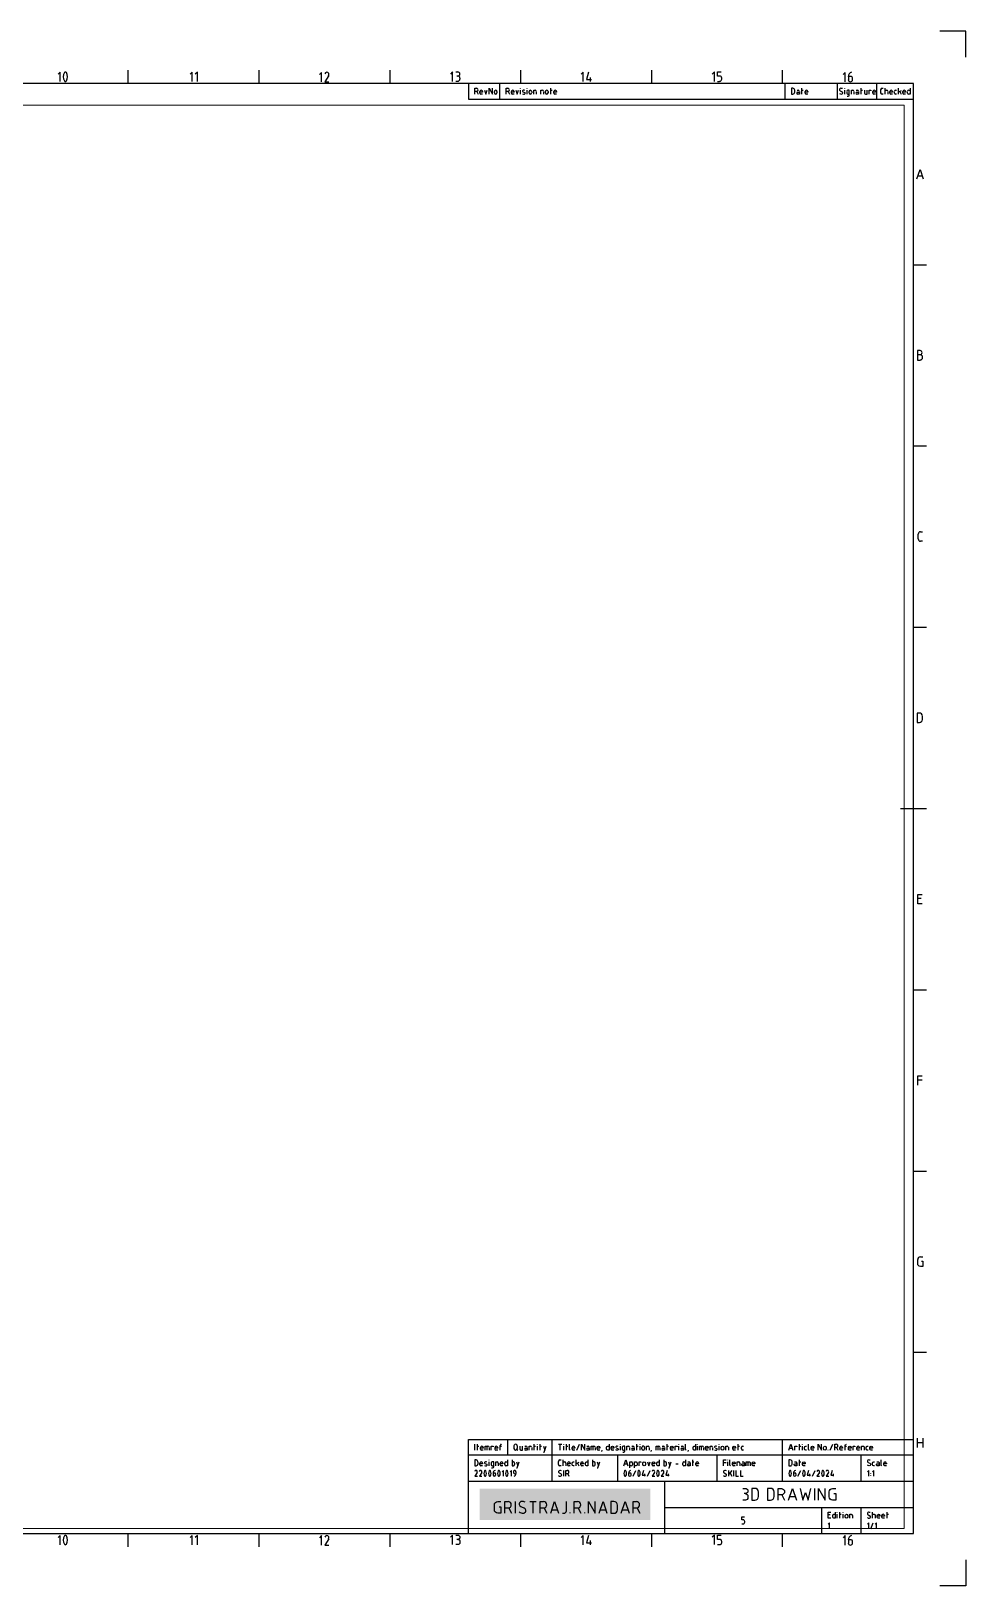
# Model space of a CAD drawing. Header units: millimetres. Extents: x 18 to 858, y 12 to 606.
# Drawn here: x 501 to 858, y 12 to 606 of the extents above; entities that cross this region are included whole.
import ezdxf

# ---------------------------------------------------------------- set-up
doc = ezdxf.new("R2010")
doc.units = ezdxf.units.MM
for name, color, linetype in [('PDF_0', 5, 'Continuous'), ('PDF_Title Block', 7, 'Continuous'), ('PDF_Viewport', 5, 'Continuous')]:
    doc.layers.add(name, color=color, linetype=linetype)

msp = doc.modelspace()

# ---------------------------------------------------------------- linework, layer by layer
at = {"layer": 'PDF_0', "color": 7, "lineweight": 5, "true_color": 0xffffff, "transparency": 33554559}
msp.add_solid([(672.09, 37.28), (737.28, 37.28), (672.09, 49.21), (737.28, 49.21)], dxfattribs=at)
at = {"layer": 'PDF_Title Block', "lineweight": 25}
for points in [[(857.87, 596.08), (857.87, 606.06), (847.87, 606.06)], [(511.88, 586.76), (511.88, 590.37), (511.09, 589.58)], [(537.88, 586.08), (537.88, 591.08)], [(562.27, 586.76), (562.27, 590.37), (561.48, 589.58)], [(564.28, 586.76), (564.28, 590.37), (563.48, 589.58)], [(587.87, 586.08), (587.87, 591.08)], [(611.76, 586.67), (611.76, 590.26), (610.97, 589.47)], [(614.45, 589.05), (612.95, 586.67), (614.56, 586.67)], [(637.87, 586.08), (637.87, 591.08)], [(661.8, 586.85), (661.8, 590.46), (660.98, 589.65)], [(662.99, 590.46), (663.8, 590.46)], [(663.8, 588.85), (663.38, 588.85)], [(664.59, 588.06), (664.59, 587.66)], [(687.88, 586.08), (687.88, 591.08)], [(711.68, 586.76), (711.68, 590.37), (710.87, 589.58)], [(713.66, 590.37), (712.87, 587.57), (714.88, 587.57)], [(714.28, 588.37), (714.28, 586.76)], [(737.88, 586.08), (737.88, 591.08)], [(761.78, 586.85), (761.78, 590.46), (760.99, 589.65)], [(763.79, 588.85), (763, 588.85), (763, 590.46), (764.38, 590.46)], [(764.58, 587.66), (764.58, 588.06)], [(787.87, 586.08), (787.87, 591.08)], [(811.78, 586.67), (811.78, 590.29), (810.96, 589.47)], [(813.76, 588.68), (812.97, 588.68), (812.97, 587.49)], [(663.8, 586.85), (662.99, 586.85)], [(667.88, 586.08), (667.88, 580.06), (837.87, 580.06)], [(670.26, 581.93), (670.26, 584.2), (670.87, 584.2)], [(670.87, 582.95), (670.26, 582.95)], [(671.01, 582.95), (671.49, 581.93)], [(672.24, 582.33), (672.24, 582.95)], [(673.25, 582.95), (673.25, 582.71), (672.24, 582.71)], [(674, 583.45), (674.51, 581.93), (674.99, 583.45)], [(675.74, 581.93), (675.74, 584.2), (677, 581.93), (677, 584.2)], [(677.75, 582.44), (677.75, 582.95)], [(678.74, 582.95), (678.74, 582.44)], [(679.86, 580.06), (679.86, 586.08)], [(682.24, 581.93), (682.24, 584.2), (682.88, 584.2)], [(682.88, 582.95), (682.24, 582.95)], [(682.99, 582.95), (683.5, 581.93)], [(684.25, 582.33), (684.25, 582.95)], [(685.24, 582.95), (685.24, 582.71), (684.25, 582.71)], [(685.99, 583.45), (686.5, 581.93), (687, 583.45)], [(687.75, 584.07), (687.75, 584.2)], [(687.75, 581.93), (687.75, 583.45)], [(688.63, 582.88), (689.34, 582.55)], [(690.26, 584.07), (690.26, 584.2)], [(690.26, 581.96), (690.26, 583.45)], [(691.01, 582.44), (691.01, 582.95)], [(692, 582.95), (692, 582.44)], [(692.75, 581.96), (692.75, 583.45), (693.33, 583.45)], [(693.75, 583.01), (693.75, 581.96)], [(695.51, 581.96), (695.51, 583.45), (696.06, 583.45)], [(696.5, 583.01), (696.5, 581.96)], [(697.25, 582.44), (697.25, 582.95)], [(698.26, 582.95), (698.26, 582.44)], [(699.01, 583.45), (699.76, 583.45)], [(699.25, 581.96), (699.25, 584.2)], [(700.51, 582.33), (700.51, 582.95)], [(701.5, 582.95), (701.5, 582.71), (700.51, 582.71)], [(763, 586.85), (763.79, 586.85)], [(788.86, 580.06), (788.86, 586.08)], [(791.82, 584.2), (791.24, 584.2), (791.24, 581.93), (791.82, 581.93)], [(792.5, 582.64), (792.5, 583.5)], [(793.36, 583.45), (793.8, 583.45)], [(794.24, 583.01), (794.24, 581.93), (793.62, 581.93)], [(793.62, 582.71), (794.24, 582.71)], [(794.99, 583.45), (795.74, 583.45)], [(795.25, 581.93), (795.25, 584.2)], [(796.49, 582.33), (796.49, 582.95)], [(797.5, 582.95), (797.5, 582.71), (796.49, 582.71)], [(808.87, 580.06), (808.87, 586.08)], [(809.88, 583.23), (810.59, 582.9)], [(811.6, 584.07), (811.6, 584.2)], [(811.6, 581.93), (811.6, 583.45)], [(812.35, 583.01), (812.35, 582.38)], [(813.34, 581.63), (813.34, 583.45), (812.79, 583.45)], [(814.11, 581.93), (814.11, 583.45), (814.66, 583.45)], [(814.58, 587.49), (814.58, 587.88)], [(815.11, 583.01), (815.11, 581.93)], [(815.99, 583.45), (816.41, 583.45)], [(816.85, 583.01), (816.85, 581.93), (816.23, 581.93)], [(816.23, 582.71), (816.85, 582.71)], [(817.6, 583.45), (818.34, 583.45)], [(817.86, 581.93), (817.86, 584.2)], [(819.09, 583.45), (819.09, 582.38)], [(819.53, 581.93), (820.11, 581.93), (820.11, 583.45)], [(820.86, 581.93), (820.86, 583.45), (821.61, 583.45), (821.61, 583.19)], [(822.35, 582.33), (822.35, 582.95)], [(823.35, 582.95), (823.35, 582.71), (822.35, 582.71)], [(823.87, 580.06), (823.87, 586.08)], [(825.33, 582.51), (825.33, 583.63)], [(825.88, 584.2), (826.32, 584.2)], [(827.07, 581.93), (827.07, 584.2)], [(827.07, 583.45), (827.64, 583.45)], [(828.08, 583.01), (828.08, 581.93)], [(828.83, 582.33), (828.83, 582.95)], [(829.82, 582.95), (829.82, 582.71), (828.83, 582.71)], [(830.57, 582.38), (830.57, 583.01)], [(831.01, 583.45), (831.32, 583.45)], [(832.07, 581.93), (832.07, 584.2)], [(833.08, 583.19), (832.07, 582.71)], [(832.58, 582.95), (833.08, 581.93)], [(833.83, 582.33), (833.83, 582.95)], [(834.83, 582.95), (834.83, 582.71), (833.83, 582.71)], [(835.57, 582.38), (835.57, 583.01)], [(836.57, 584.2), (836.57, 581.93), (836.02, 581.93)], [(836.02, 583.45), (836.57, 583.45)], [(673.25, 581.93), (672.61, 581.93)], [(685.24, 581.93), (684.62, 581.93)], [(701.5, 581.96), (700.88, 581.96)], [(797.5, 581.93), (796.86, 581.93)], [(812.48, 581.19), (812.92, 581.19)], [(812.79, 581.93), (813.34, 581.93)], [(823.35, 581.93), (822.73, 581.93)], [(826.32, 581.93), (825.88, 581.93)], [(829.82, 581.93), (829.21, 581.93)], [(831.32, 581.93), (831.01, 581.93)], [(834.83, 581.93), (834.21, 581.93)], [(839.17, 549.66), (840.36, 553.25), (841.57, 549.66)], [(841.22, 550.65), (839.52, 550.65)], [(837.87, 516.83), (842.87, 516.83)], [(840.36, 484), (839.36, 484), (839.36, 480.4), (840.36, 480.4)], [(840.36, 482.41), (839.36, 482.41)], [(837.87, 447.57), (842.87, 447.57)], [(839.65, 412.06), (839.65, 413.86)], [(840.55, 414.74), (841.26, 414.74)], [(841.26, 411.15), (840.55, 411.15)], [(837.87, 378.32), (842.87, 378.32)], [(840.16, 345.51), (839.25, 345.51), (839.25, 341.9), (840.16, 341.9)], [(841.26, 343), (841.26, 344.41)], [(832.86, 309.07), (842.87, 309.07)], [(841.17, 272.65), (839.56, 272.65), (839.56, 276.26), (841.17, 276.26)], [(840.77, 274.66), (839.56, 274.66)], [(837.87, 239.84), (842.87, 239.84)], [(839.56, 203.42), (839.56, 207.01), (841.17, 207.01)], [(839.56, 205.4), (841.17, 205.4)], [(837.87, 170.59), (842.87, 170.59)], [(839.47, 135.16), (839.47, 136.77)], [(840.47, 137.76), (841.48, 137.76)], [(837.87, 101.34), (842.87, 101.34)], [(837.87, 62.1), (667.88, 62.1), (667.88, 68.09), (837.87, 68.09)], [(670.26, 63.97), (670.26, 66.22)], [(671.01, 65.47), (671.76, 65.47)], [(671.25, 63.97), (671.25, 66.22)], [(674.25, 63.97), (674.25, 65.47), (675.3, 65.47)], [(674.99, 63.97), (674.99, 65.47)], [(676.49, 63.97), (676.49, 65.47), (677.24, 65.47), (677.24, 65.23)], [(679.75, 65.47), (680.5, 65.47)], [(680, 63.97), (680, 65.71)], [(682.88, 62.1), (682.88, 68.09)], [(685.24, 64.59), (685.24, 65.6)], [(686.5, 65.6), (686.5, 64.59)], [(687.49, 65.47), (687.49, 64.41)], [(687.93, 63.97), (688.5, 63.97), (688.5, 65.47)], [(689.38, 65.47), (689.8, 65.47)], [(690.99, 63.97), (690.99, 65.47), (691.56, 65.47)], [(692.75, 65.47), (693.5, 65.47)], [(693, 63.97), (693, 66.22)], [(694.25, 66.09), (694.25, 66.22)], [(694.25, 63.97), (694.25, 65.47)], [(695, 65.47), (695.75, 65.47)], [(695.24, 63.97), (695.24, 66.22)], [(696.5, 63.22), (696.74, 63.22), (697.49, 65.47)], [(696.5, 65.47), (697.01, 63.97)], [(699.87, 52.09), (699.87, 62.1), (699.87, 68.09)], [(702.25, 66.22), (703.51, 66.22)], [(702.87, 63.97), (702.87, 66.22)], [(704.26, 66.09), (704.26, 66.22)], [(704.26, 63.97), (704.26, 65.47)], [(705, 65.47), (705.75, 65.47)], [(705.25, 63.97), (705.25, 66.22)], [(706.5, 64.21), (706.5, 66.22)], [(709.26, 63.97), (710.25, 66.22)], [(711, 63.97), (711, 66.22), (712.25, 63.97), (712.25, 66.22)], [(713.11, 65.47), (713.55, 65.47)], [(714.74, 63.97), (714.74, 65.47), (715.8, 65.47)], [(715.49, 63.97), (715.49, 65.47)], [(721.62, 66.22), (721.62, 63.97), (721.07, 63.97)], [(721.07, 65.47), (721.62, 65.47)], [(725.87, 66.11), (725.87, 66.22)], [(725.87, 63.97), (725.87, 65.47)], [(727.63, 63.66), (727.63, 65.47), (727.06, 65.47)], [(728.38, 63.97), (728.38, 65.47), (728.93, 65.47)], [(730.25, 65.47), (730.7, 65.47)], [(731.89, 65.47), (732.63, 65.47)], [(732.13, 63.97), (732.13, 66.22)], [(733.38, 66.11), (733.38, 66.22)], [(733.38, 63.97), (733.38, 65.47)], [(735.87, 63.97), (735.87, 65.47), (736.45, 65.47)], [(739.51, 63.97), (739.51, 65.47), (740.57, 65.47)], [(740.26, 63.97), (740.26, 65.47)], [(741.87, 65.47), (742.31, 65.47)], [(743.5, 65.47), (744.25, 65.47)], [(743.76, 63.97), (743.76, 66.22)], [(746.76, 63.97), (746.76, 65.47), (747.51, 65.47), (747.51, 65.23)], [(748.26, 66.11), (748.26, 66.22)], [(748.26, 63.97), (748.26, 65.47)], [(749.14, 65.47), (749.56, 65.47)], [(754.62, 66.22), (754.62, 63.97), (754.07, 63.97)], [(754.07, 65.47), (754.62, 65.47)], [(755.37, 66.11), (755.37, 66.22)], [(755.37, 63.97), (755.37, 65.47)], [(756.12, 63.97), (756.12, 65.47), (757.18, 65.47)], [(756.87, 63.97), (756.87, 65.47)], [(760.13, 63.97), (760.13, 65.47), (760.68, 65.47)], [(763.64, 66.11), (763.64, 66.24)], [(763.64, 63.97), (763.64, 65.49)], [(766.13, 63.97), (766.13, 65.49), (766.7, 65.49)], [(770.64, 65.49), (771.39, 65.49)], [(770.88, 63.97), (770.88, 66.24)], [(772.56, 65.49), (772.89, 65.49)], [(787.87, 52.09), (787.87, 62.1), (787.87, 68.09)], [(790.25, 63.97), (791, 66.22), (791.75, 63.97)], [(792.5, 63.97), (792.5, 65.47), (793.25, 65.47), (793.25, 65.23)], [(794, 65.47), (794.75, 65.47)], [(794.24, 63.97), (794.24, 66.22)], [(795.5, 66.09), (795.5, 66.22)], [(795.5, 63.97), (795.5, 65.47)], [(797.74, 64.21), (797.74, 66.22)], [(801.49, 63.97), (801.49, 66.22), (802.74, 63.97), (802.74, 66.22)], [(805.98, 63.97), (807, 66.22)], [(807.75, 63.97), (807.75, 66.22), (808.36, 66.22)], [(811.49, 65.47), (812.24, 65.47)], [(814.75, 63.97), (814.75, 65.47), (815.5, 65.47), (815.5, 65.23)], [(839.36, 64.92), (839.36, 68.51)], [(839.36, 66.92), (841.37, 66.92)], [(841.37, 68.51), (841.37, 64.92)], [(667.88, 32.09), (667.88, 62.1)], [(670.81, 60.23), (670.26, 60.23), (670.26, 57.98), (670.81, 57.98)], [(671.49, 58.66), (671.49, 59.54)], [(672.5, 64.35), (672.5, 64.96)], [(673.5, 64.96), (673.5, 64.72), (672.5, 64.72)], [(673.5, 63.97), (672.88, 63.97)], [(675.74, 65.03), (675.74, 63.97)], [(675.77, 60.09), (675.77, 60.23)], [(675.77, 57.98), (675.77, 59.48)], [(677.51, 57.67), (677.51, 59.48), (676.93, 59.48)], [(677.99, 64.35), (677.99, 64.96)], [(679, 64.96), (679, 64.72), (677.99, 64.72)], [(678.26, 57.98), (678.26, 59.48), (678.83, 59.48)], [(679, 63.97), (678.37, 63.97)], [(682.75, 60.23), (682.75, 57.98), (682.2, 57.98)], [(682.2, 59.48), (682.75, 59.48)], [(684.51, 60.23), (684.51, 57.98), (685.06, 57.98)], [(685.06, 59.48), (684.51, 59.48)], [(686.12, 64.48), (686.74, 63.97)], [(686.25, 57.23), (686.5, 57.23), (687.25, 59.48)], [(686.25, 59.48), (686.76, 57.98)], [(690.24, 65.03), (690.24, 63.97), (689.62, 63.97)], [(689.62, 64.72), (690.24, 64.72)], [(692, 65.03), (692, 63.97)], [(702.25, 58.53), (702.25, 59.65)], [(702.8, 60.23), (703.24, 60.23)], [(703.99, 57.98), (703.99, 60.23)], [(703.99, 59.48), (704.56, 59.48)], [(707.49, 64.35), (707.49, 64.96)], [(708.51, 64.96), (708.51, 64.72), (707.49, 64.72)], [(708.51, 63.97), (707.87, 63.97)], [(707.93, 59.48), (708.24, 59.48)], [(708.99, 57.98), (708.99, 60.23)], [(713.49, 60.23), (713.49, 57.98), (712.94, 57.98)], [(712.94, 59.48), (713.49, 59.48)], [(713.99, 65.03), (713.99, 63.97), (713.38, 63.97)], [(713.38, 64.72), (713.99, 64.72)], [(715.25, 60.23), (715.25, 57.98), (715.8, 57.98)], [(715.8, 59.48), (715.25, 59.48)], [(716.24, 65.03), (716.24, 63.97)], [(718, 64.96), (718, 64.72), (716.99, 64.72)], [(716.99, 57.23), (717.25, 57.23), (718, 59.48)], [(716.99, 59.48), (717.5, 57.98)], [(718, 63.97), (717.36, 63.97)], [(718.75, 63.46), (718.86, 63.97)], [(723.38, 64.96), (723.38, 64.72), (722.37, 64.72)], [(723.38, 63.97), (722.74, 63.97)], [(724.88, 52.09), (724.88, 62.1)], [(726.75, 63.22), (727.19, 63.22)], [(727.06, 63.97), (727.63, 63.97)], [(727.24, 57.98), (728.01, 60.23), (728.76, 57.98)], [(729.37, 65.03), (729.37, 63.97)], [(729.51, 57.23), (729.51, 59.48), (730.06, 59.48)], [(731.14, 65.03), (731.14, 63.97), (730.5, 63.97)], [(730.5, 64.72), (731.14, 64.72)], [(731.25, 57.23), (731.25, 59.48), (731.82, 59.48)], [(732.99, 57.98), (732.99, 59.48), (733.74, 59.48), (733.74, 59.21)], [(734.13, 64.48), (734.13, 64.98)], [(735.12, 64.98), (735.12, 64.48)], [(736.25, 59.48), (736.75, 57.98), (737.24, 59.48)], [(736.89, 65.03), (736.89, 63.97)], [(737.64, 63.46), (737.75, 63.97)], [(740.74, 60.23), (740.74, 57.98), (740.19, 57.98)], [(740.19, 59.48), (740.74, 59.48)], [(741.01, 65.03), (741.01, 63.97)], [(742.75, 65.03), (742.75, 63.97), (742.13, 63.97)], [(742.13, 64.72), (742.75, 64.72)], [(742.51, 60.23), (742.51, 57.98), (743.06, 57.98)], [(743.06, 59.48), (742.51, 59.48)], [(744.25, 57.23), (744.49, 57.23), (745.24, 59.48)], [(744.25, 59.48), (744.75, 57.98)], [(746.01, 64.98), (746.01, 64.72), (745, 64.72)], [(746.01, 63.97), (745.37, 63.97)], [(750, 65.03), (750, 63.97), (749.38, 63.97)], [(749.38, 64.72), (750, 64.72)], [(750.75, 60.23), (750.75, 57.98), (750.17, 57.98)], [(750.17, 59.48), (750.75, 59.48)], [(751.63, 59.48), (752.07, 59.48)], [(751.76, 63.46), (751.87, 63.97)], [(753.24, 59.48), (753.98, 59.48)], [(753.5, 57.98), (753.5, 60.23)], [(757.62, 65.03), (757.62, 63.97)], [(759.38, 64.98), (759.38, 64.72), (758.37, 64.72)], [(759.38, 63.97), (758.74, 63.97)], [(761.12, 65.03), (761.12, 63.97)], [(762.03, 64.9), (762.71, 64.57)], [(762.86, 52.09), (762.86, 62.1)], [(765.24, 57.98), (765.24, 60.23), (766.24, 60.23)], [(766.98, 60.09), (766.98, 60.23)], [(766.98, 57.98), (766.98, 59.48)], [(767.14, 65.05), (767.14, 63.97)], [(769.87, 63.97), (769.25, 63.97)], [(770.49, 57.98), (770.49, 59.48), (771.06, 59.48)], [(772.14, 64.41), (772.14, 65.05)], [(772.89, 63.97), (772.56, 63.97)], [(774.74, 57.98), (774.74, 59.48)], [(791.53, 64.59), (790.47, 64.59)], [(794, 59.48), (794.75, 59.48)], [(794.24, 57.98), (794.24, 60.23)], [(796.99, 63.97), (796.69, 63.97)], [(799.75, 64.96), (799.75, 64.72), (798.73, 64.72)], [(805.23, 63.97), (805.23, 64.1)], [(808.36, 64.96), (807.75, 64.96)], [(808.5, 64.96), (809, 63.97)], [(809.75, 64.35), (809.75, 64.96)], [(810.74, 64.96), (810.74, 64.72), (809.75, 64.72)], [(816.25, 64.35), (816.25, 64.96)], [(817.24, 64.96), (817.24, 64.72), (816.25, 64.72)], [(817.86, 52.09), (817.86, 62.1)], [(820.48, 63.97), (820.17, 63.97)], [(822.24, 64.96), (822.24, 64.72), (821.23, 64.72)], [(671.18, 55.47), (670.26, 53.97), (671.25, 53.97)], [(672.92, 55.47), (672, 53.97), (672.99, 53.97)], [(672.24, 58.35), (672.24, 58.97)], [(673.25, 58.97), (673.25, 58.73), (672.24, 58.73)], [(673.25, 57.98), (672.61, 57.98)], [(674.14, 58.9), (674.84, 58.57)], [(676.51, 59.04), (676.51, 58.42)], [(676.63, 57.23), (677.07, 57.23)], [(676.93, 57.98), (677.51, 57.98)], [(677.75, 55.22), (677.24, 55.22), (677.24, 54.47)], [(678.26, 54.47), (678.26, 54.72)], [(679.25, 59.04), (679.25, 57.98)], [(680, 58.35), (680, 58.97)], [(681.01, 58.97), (681.01, 58.73), (680, 58.73)], [(681.01, 57.98), (680.37, 57.98)], [(681.25, 53.97), (681.25, 56.22), (680.75, 55.71)], [(681.76, 58.42), (681.76, 59.04)], [(684.25, 53.97), (684.25, 56.22), (683.74, 55.71)], [(685, 55.73), (685, 55.47)], [(685.5, 58.42), (685.5, 59.04)], [(685.5, 54.96), (686.01, 54.96)], [(686.01, 55.03), (686.01, 55.73)], [(703.24, 57.98), (702.8, 57.98)], [(704.26, 53.97), (704.26, 56.22)], [(705, 59.04), (705, 57.98)], [(705, 53.97), (705, 56.22), (705.62, 56.22)], [(705.62, 54.96), (705, 54.96)], [(705.75, 58.35), (705.75, 58.97)], [(706.74, 58.97), (706.74, 58.73), (705.75, 58.73)], [(705.75, 54.96), (706.24, 53.97)], [(706.74, 57.98), (706.13, 57.98)], [(708.24, 57.98), (707.93, 57.98)], [(710.01, 59.21), (708.99, 58.73)], [(709.5, 58.97), (710.01, 57.98)], [(710.75, 58.35), (710.75, 58.97)], [(711.75, 58.97), (711.75, 58.73), (710.75, 58.73)], [(711.75, 57.98), (711.13, 57.98)], [(716.24, 58.4), (716.24, 59.04)], [(728.54, 58.59), (727.46, 58.59)], [(730.06, 57.98), (729.51, 57.98)], [(730.5, 59.04), (730.5, 58.4)], [(730.74, 53.97), (731.75, 56.22)], [(731.82, 57.98), (731.25, 57.98)], [(734.75, 56.22), (734.24, 54.47), (735.5, 54.47)], [(735.12, 54.96), (735.12, 53.97)], [(735.5, 58.97), (735.5, 58.46)], [(736.25, 53.97), (737.24, 56.22)], [(739, 58.97), (739, 58.73), (737.99, 58.73)], [(738.91, 55.47), (737.99, 53.97), (739, 53.97)], [(739, 57.98), (738.36, 57.98)], [(742.42, 55.47), (741.49, 53.97), (742.51, 53.97)], [(743.74, 56.22), (743.25, 54.47), (744.49, 54.47)], [(743.5, 58.4), (743.5, 59.04)], [(744.11, 54.96), (744.11, 53.97)], [(747, 58.73), (747.99, 58.73)], [(749.75, 58.4), (749.75, 59.04)], [(751.87, 58.73), (752.49, 58.73)], [(754.76, 58.35), (754.76, 58.97)], [(755.75, 58.97), (755.75, 58.73), (754.76, 58.73)], [(755.75, 57.98), (755.13, 57.98)], [(765.24, 59.21), (766.24, 59.21)], [(765.53, 55.27), (766.21, 54.92)], [(767.25, 53.97), (767.25, 56.22)], [(768.5, 56.22), (767.25, 54.85)], [(767.73, 55.38), (768.5, 53.97)], [(769.74, 57.98), (769.12, 57.98)], [(769.25, 53.97), (769.25, 56.22)], [(770, 56.22), (770, 53.97), (771.02, 53.97)], [(771.5, 59.04), (771.5, 57.98)], [(771.77, 56.22), (771.77, 53.97), (772.76, 53.97)], [(772.63, 58.73), (773.24, 58.73)], [(775.49, 59.04), (775.49, 57.98)], [(777.25, 58.97), (777.25, 58.73), (776.24, 58.73)], [(792.61, 58.73), (793.25, 58.73)], [(793.73, 53.97), (794.75, 56.22)], [(797.74, 56.22), (797.24, 54.47), (798.49, 54.47)], [(798.12, 54.96), (798.12, 53.97)], [(799.24, 53.97), (800.23, 56.22)], [(801.91, 55.47), (800.98, 53.97), (802, 53.97)], [(805.41, 55.47), (804.49, 53.97), (805.5, 53.97)], [(806.73, 56.22), (806.25, 54.47), (807.48, 54.47)], [(807.11, 54.96), (807.11, 53.97)], [(820.75, 53.97), (820.75, 56.22), (820.24, 55.71)], [(821.5, 55.09), (821.5, 55.22)], [(821.5, 54.21), (821.5, 54.34)], [(822.75, 53.97), (822.75, 56.22), (822.24, 55.71)], [(824.12, 58.73), (824.73, 58.73)], [(826.5, 58.35), (826.5, 58.97)], [(827.49, 58.97), (827.49, 58.73), (826.5, 58.73)], [(667.88, 52.09), (837.87, 52.09)], [(742.88, 32.09), (742.88, 52.09)], [(772.63, 49.34), (773.62, 49.34)], [(790.12, 44.85), (791.62, 49.34), (793.12, 44.85)], [(794.61, 49.34), (795.63, 44.85), (796.62, 47.84), (797.61, 44.85), (798.62, 49.34)], [(800.12, 44.85), (800.12, 49.34)], [(801.62, 44.85), (801.62, 49.34), (804.11, 44.85), (804.11, 49.34)], [(679, 44.34), (680.26, 44.34)], [(679.51, 42.33), (680.26, 42.33), (680.26, 39.84), (679, 39.84)], [(681.76, 39.84), (681.76, 44.34), (682.99, 44.34)], [(682.99, 41.85), (681.76, 41.85)], [(683.26, 41.85), (684.25, 39.84)], [(685.75, 39.84), (685.75, 44.34)], [(687.8, 42.44), (689.21, 41.74)], [(691.26, 44.34), (693.75, 44.34)], [(692.51, 39.84), (692.51, 44.34)], [(695.24, 39.84), (695.24, 44.34), (696.5, 44.34)], [(696.5, 41.85), (695.24, 41.85)], [(696.74, 41.85), (697.76, 39.84)], [(699.25, 39.84), (700.75, 44.34), (702.25, 39.84)], [(708.24, 39.84), (708.24, 44.34), (709.5, 44.34)], [(709.5, 41.85), (708.24, 41.85)], [(709.74, 41.85), (710.75, 39.84)], [(713.75, 39.84), (713.75, 44.34), (716.24, 39.84), (716.24, 44.34)], [(717.76, 39.84), (719.26, 44.34), (720.76, 39.84)], [(723.38, 44.34), (722.26, 44.34), (722.26, 39.84), (723.38, 39.84)], [(726.24, 39.84), (727.74, 44.34), (729.24, 39.84)], [(730.76, 39.84), (730.76, 44.34), (732, 44.34)], [(732, 41.85), (730.76, 41.85)], [(732.26, 41.85), (733.25, 39.84)], [(742.88, 42.09), (837.87, 42.09)], [(773.62, 47.34), (773.11, 47.34)], [(787.61, 46.85), (788.62, 44.85)], [(792.68, 46.1), (790.56, 46.1)], [(802.88, 32.09), (802.88, 42.09)], [(807.37, 47.34), (808.12, 47.34), (808.12, 44.85), (806.87, 44.85)], [(817.86, 32.09), (817.86, 42.09)], [(701.81, 41.1), (699.69, 41.1)], [(703.75, 39.84), (704.26, 39.84)], [(706.74, 39.84), (706.74, 40.09)], [(712.25, 39.84), (712.25, 40.09)], [(720.32, 41.1), (718.18, 41.1)], [(728.82, 41.1), (726.69, 41.1)], [(772.8, 37.31), (772.21, 37.31), (772.21, 38.5), (773.26, 38.5)], [(806.25, 37.97), (805.23, 37.97), (805.23, 40.22), (806.25, 40.22)], [(805.98, 39.23), (805.23, 39.23)], [(805.74, 33.96), (805.74, 36.23), (805.23, 35.72)], [(807.99, 40.22), (807.99, 37.97), (807.44, 37.97)], [(808.74, 40.09), (808.74, 40.22)], [(808.74, 37.97), (808.74, 39.47)], [(809.49, 39.47), (810.24, 39.47)], [(809.75, 37.97), (809.75, 40.22)], [(810.99, 40.09), (810.99, 40.22)], [(810.99, 37.97), (810.99, 39.47)], [(812.75, 38.96), (812.75, 38.48)], [(814.49, 39.03), (814.49, 37.97)], [(820.75, 33.96), (820.75, 36.23), (820.24, 35.72)], [(820.53, 39.27), (821.21, 38.92)], [(821.5, 33.96), (822.49, 36.23)], [(822.24, 37.97), (822.24, 40.22)], [(823.24, 39.03), (823.24, 37.97)], [(823.74, 33.96), (823.74, 36.23), (823.24, 35.72)], [(825, 38.96), (825, 38.72), (823.99, 38.72)], [(825.75, 38.35), (825.75, 38.96)], [(826.74, 38.96), (826.74, 38.72), (825.75, 38.72)], [(827.49, 39.47), (828.24, 39.47)], [(827.73, 37.97), (827.73, 40.22)], [(511.88, 27.79), (511.88, 31.41), (511.09, 30.59)], [(537.88, 27.09), (537.88, 32.09)], [(562.27, 27.79), (562.27, 31.41), (561.48, 30.59)], [(564.28, 27.79), (564.28, 31.41), (563.48, 30.59)], [(587.87, 27.09), (587.87, 32.09)], [(611.76, 27.7), (611.76, 31.3), (610.97, 30.5)], [(614.45, 30.08), (612.95, 27.7), (614.56, 27.7)], [(637.87, 27.09), (637.87, 32.09)], [(661.8, 27.88), (661.8, 31.47), (660.98, 30.68)], [(662.99, 31.47), (663.8, 31.47)], [(663.8, 29.88), (663.38, 29.88)], [(687.88, 27.09), (687.88, 32.09)], [(711.68, 27.79), (711.68, 31.41), (710.87, 30.59)], [(713.66, 31.41), (712.87, 28.59), (714.88, 28.59)], [(737.88, 27.09), (737.88, 32.09)], [(761.78, 27.88), (761.78, 31.47), (760.99, 30.68)], [(763.79, 29.88), (763, 29.88), (763, 31.47), (764.38, 31.47)], [(787.87, 27.09), (787.87, 32.09)], [(811.78, 27.7), (811.78, 31.3), (810.96, 30.5)], [(813.76, 29.71), (812.97, 29.71), (812.97, 28.5)], [(663.8, 27.88), (662.99, 27.88)], [(714.28, 29.4), (714.28, 27.79)], [(763, 27.88), (763.79, 27.88)], [(857.87, 22.09), (857.87, 12.1), (847.87, 12.1)]]:
    msp.add_lwpolyline(points, dxfattribs=at)
for points in [[(514.26, 587, 0.251965), (514.26, 590.2, 0.503959), (513.46, 590.2, 0.251965), (513.46, 587, 0.503959)], [(764.38, 64.48), (764.38, 65, -1), (765.38, 64.98), (765.38, 64.48, -1)], [(803.49, 64.48), (803.49, 64.98, -1), (804.49, 64.96), (804.49, 64.48, -1)], [(514.26, 28.01, 0.251965), (514.26, 31.21, 0.503959), (513.46, 31.21, 0.251965), (513.46, 28.01, 0.503959)]]:
    msp.add_lwpolyline(points, format="xyb", close=True, dxfattribs=at)
for points in [[(614.42, 589.08, 0.59055), (613.73, 590.31, 0.338564), (612.93, 589.71)], [(689.35, 583.35, 0.094476), (688.79, 583.48, 0.787412), (688.62, 582.92)], [(810.71, 584.1, 0.094476), (810.08, 584.23, 0.787412), (809.87, 583.29)], [(809.59, 582.23, 0.141729), (810.34, 581.98, 0.787412), (810.56, 582.92)], [(840.34, 480.42, 1), (840.34, 482.43, 1), (840.34, 484.04)], [(840.86, 136.17), (841.48, 136.17), (841.48, 134.17), (840.47, 134.17, -0.414214), (839.45, 135.18)], [(716.99, 64.35), (716.99, 64.96, -1), (717.98, 64.98)], [(721.05, 64, -0.414213), (720.63, 64.41), (720.63, 65.03, -0.414213), (721.05, 65.47)], [(722.37, 64.35), (722.37, 64.96, -1), (723.35, 64.98)], [(724.98, 65.35, 0.094476), (724.42, 65.47, 0.787412), (724.25, 64.92)], [(727.04, 65.47, 0.414213), (726.62, 65.03), (726.62, 64.41, 0.414213), (727.04, 64)], [(745, 64.35), (745, 64.98, -1), (745.98, 65)], [(750.99, 64, -0.414213), (750.75, 64.24), (750.75, 66.22)], [(754.06, 64, -0.414213), (753.63, 64.41), (753.63, 65.03, -0.414213), (754.06, 65.47)], [(758.37, 64.35), (758.37, 64.98, -1), (759.36, 65)], [(762.73, 65.35, 0.094476), (762.17, 65.47, 0.787412), (762.02, 64.92)], [(768.88, 64.35), (768.88, 64.98, -1), (769.87, 64.98), (769.87, 64.72), (768.88, 64.72)], [(796.67, 64, -0.414213), (796.24, 64.41), (796.24, 65.03, -0.414213), (796.69, 65.47), (796.99, 65.47)], [(798.73, 64.35), (798.73, 64.96, -1), (799.72, 64.98)], [(811.73, 63.97), (811.73, 65.71, -0.414214), (812.23, 66.22)], [(812.99, 64.35), (812.99, 64.96, -1), (813.98, 64.96), (813.98, 64.72), (812.99, 64.72)], [(817.99, 63.97), (817.99, 65.47), (818.56, 65.47, -0.414214), (818.98, 65.03), (818.98, 63.97)], [(820.16, 64, -0.414213), (819.73, 64.41), (819.73, 65.03, -0.414213), (820.17, 65.47), (820.48, 65.47)], [(822.24, 63.97), (821.63, 63.97, -0.414213), (821.23, 64.35), (821.23, 64.96, -1), (822.22, 64.98)], [(674.86, 59.35, 0.094476), (674.3, 59.48, 0.787412), (674.12, 58.92)], [(707.92, 57.98, -0.414213), (707.49, 58.4), (707.49, 59.04, -0.414213), (707.92, 59.48)], [(712.92, 57.98, -0.414213), (712.5, 58.4), (712.5, 59.04, -0.414213), (712.92, 59.48)], [(724.26, 64.9), (724.94, 64.57, -0.787412), (724.8, 63.97, -0.141728), (724.1, 64.11)], [(731.8, 59.48, -0.414214), (732.24, 59.04), (732.24, 58.4, -0.414213), (731.8, 57.98)], [(735.47, 58.48, -1), (734.49, 58.46), (734.49, 58.97, -1), (735.47, 58.98)], [(737.99, 58.35), (737.99, 58.97, -1), (738.98, 58.98)], [(740.18, 57.98, -0.414213), (739.75, 58.4), (739.75, 59.04, -0.414213), (740.18, 59.48)], [(752.05, 59.48, -0.414214), (752.49, 59.04), (752.49, 57.98), (751.87, 57.98)], [(767.98, 57.98, -0.414213), (767.73, 58.22), (767.73, 60.23)], [(768.75, 58.35), (768.75, 58.97, -1), (769.74, 58.97), (769.74, 58.73), (768.75, 58.73)], [(772.36, 59.48), (772.8, 59.48, -0.414214), (773.22, 59.05)], [(773.99, 57.98), (773.99, 59.48), (775.05, 59.48, -0.414214), (775.46, 59.05)], [(776.24, 58.35), (776.24, 58.97, -1), (777.23, 58.98)], [(790.8, 60.23), (790.25, 60.23), (790.25, 57.98), (790.8, 57.98, 0.414214), (791.49, 58.66), (791.49, 59.54, 0.414214), (790.79, 60.25)], [(792.37, 59.48), (792.81, 59.48, -0.414214), (793.22, 59.05)], [(795.5, 58.35), (795.5, 58.97, -1), (796.49, 58.97), (796.49, 58.73), (795.5, 58.73)], [(799.75, 63.97), (799.11, 63.97, -0.414213), (798.71, 64.36)], [(810.74, 63.97), (810.13, 63.97, -0.414213), (809.73, 64.36)], [(813.98, 63.97), (813.36, 63.97, -0.414213), (812.97, 64.36)], [(817.24, 63.97), (816.63, 63.97, -0.414213), (816.23, 64.36)], [(821.35, 60.1, 0.094476), (820.73, 60.23, 0.787412), (820.51, 59.29)], [(822.99, 57.98), (822.69, 57.98, -0.414213), (822.24, 58.4), (822.24, 59.04, -0.414213), (822.69, 59.48), (822.99, 59.48)], [(823.87, 59.48), (824.29, 59.48, -0.414214), (824.71, 59.05)], [(825.74, 57.98, -0.414213), (825.48, 58.22), (825.48, 60.23)], [(671.14, 55.48, 0.590549), (670.73, 56.24, 0.338563), (670.23, 55.86)], [(672.91, 55.48, 0.590549), (672.49, 56.24, 0.338563), (671.99, 55.86)], [(702.74, 56.22, 0.787412), (702.51, 55.27), (703.22, 54.92)], [(702.24, 54.24, 0.141729), (702.98, 53.99, 0.787412), (703.21, 54.93)], [(729.51, 55.22), (729, 55.22), (729, 54.47, 1), (729.99, 54.47), (729.99, 54.72)], [(738.9, 55.48, 0.590549), (738.48, 56.24, 0.338563), (737.98, 55.86)], [(742.4, 55.48, 0.590549), (741.99, 56.24, 0.338563), (741.48, 55.86)], [(765.24, 54.24, 0.141729), (765.98, 53.99, 0.787412), (766.2, 54.93)], [(773.24, 59.04), (773.24, 57.98), (772.63, 57.98, -1), (772.61, 58.75)], [(777.25, 57.98), (776.61, 57.98, -0.414213), (776.21, 58.37)], [(792.5, 55.22), (791.99, 55.22), (791.99, 54.47, 1), (792.98, 54.47), (792.98, 54.72)], [(793.25, 59.04), (793.25, 57.98), (792.61, 57.98, -1), (792.6, 58.75)], [(796.49, 57.98), (795.87, 57.98, -0.414213), (795.47, 58.37)], [(801.9, 55.48, 0.590549), (801.48, 56.24, 0.338563), (800.98, 55.86)], [(805.4, 55.48, 0.590549), (804.98, 56.24, 0.338563), (804.48, 55.86)], [(820.53, 59.28), (821.21, 58.93, -0.787412), (820.98, 57.98, -0.141729), (820.24, 58.23)], [(824.73, 59.04), (824.73, 57.98), (824.12, 57.98, -1), (824.1, 58.75)], [(827.49, 57.98), (826.87, 57.98, -0.414213), (826.47, 58.37)], [(773.6, 49.36, -1), (773.6, 47.36, -0.414214), (774.61, 46.34), (774.61, 45.84, -0.414214), (773.62, 44.85), (772.63, 44.85)], [(777.25, 49.34), (776.13, 49.34), (776.13, 44.85), (777.25, 44.85, 0.414214), (778.62, 46.21), (778.62, 47.97, 0.414214), (777.24, 49.36)], [(783.25, 49.34), (782.12, 49.34), (782.12, 44.85), (783.25, 44.85, 0.414214), (784.61, 46.21), (784.61, 47.97, 0.414214), (783.23, 49.36)], [(786.11, 44.85), (786.11, 49.34), (787.37, 49.34, -1), (787.37, 46.85), (786.11, 46.85)], [(806.85, 44.87, -0.414214), (805.61, 46.1), (805.61, 48.08, -0.414214), (806.87, 49.34), (808.12, 49.34)], [(678.99, 39.87, -0.414214), (677.75, 41.1), (677.75, 43.11, -0.414214), (678.99, 44.36)], [(689.48, 44.11, 0.094475), (688.23, 44.36, 0.787412), (687.79, 42.47)], [(704.24, 39.85, 0.414214), (705.25, 40.84), (705.25, 44.34)], [(723.36, 39.85, 0.414214), (724.75, 41.21), (724.75, 42.97, 0.414214), (723.36, 44.36)], [(772.21, 35.81), (772.8, 35.81, 0.414214), (773.4, 36.41), (773.4, 36.72, 0.414214), (772.79, 37.33)], [(807.42, 37.99, -0.414213), (807, 38.41), (807, 39.03, -0.414213), (807.44, 39.47), (807.99, 39.47)], [(812.72, 38.49, -1), (811.73, 38.48), (811.73, 38.96, -1), (812.72, 38.98)], [(813.5, 37.97), (813.5, 39.47), (814.05, 39.47, -0.414214), (814.46, 39.04)], [(822.24, 39.47), (822.8, 39.47, -0.414214), (823.21, 39.04)], [(825, 37.97), (824.36, 37.97, -0.414213), (823.96, 38.36)], [(823.99, 38.35), (823.99, 38.96, -1), (824.98, 38.98)], [(826.74, 37.97), (826.12, 37.97, -0.414213), (825.72, 38.36)], [(614.42, 30.09, 0.59055), (613.73, 31.32, 0.338564), (612.93, 30.72)], [(663.78, 31.49, -1), (663.78, 29.89, -0.414214), (664.59, 29.07), (664.59, 28.67, -0.414213), (663.78, 27.88)], [(763.77, 27.88, 0.414213), (764.58, 28.67), (764.58, 29.07, 0.414214), (763.77, 29.89)], [(814.58, 28.5), (814.58, 28.92, 0.496049), (813.76, 29.73)]]:
    msp.add_lwpolyline(points, format="xyb", dxfattribs=at)
msp.add_lwpolyline([(837.87, 586.08), (37.9, 586.08), (37.9, 32.09), (837.87, 32.09)], close=True, dxfattribs=at)
for centre, radius, start, end in [((663.78, 589.68), 0.804, 270.00001, 89.99999), ((663.78, 588.09), 0.804, 0, 89.99999), ((763.77, 588.09), 0.804, 0, 89.99999), ((814.76, 588.6), 1.82, 109.81385, 176.44592), ((813.86, 588.01), 0.716, 352.23264, 97.76736), ((663.78, 587.7), 0.804, 270.00001, 359.99999), ((670.86, 583.6), 0.628, 269.99999, 90.00001), ((672.6, 582.37), 0.386, 180.00001, 269.99999), ((672.73, 582.98), 0.496, 0, 180.00001), ((678.24, 582.98), 0.496, 0, 180.00001), ((678.24, 582.48), 0.496, 179.99999, 359.99999), ((682.86, 583.6), 0.628, 269.99999, 90.00001), ((684.61, 582.37), 0.386, 180.00001, 269.99999), ((684.74, 582.98), 0.496, 0, 180.00001), ((689.06, 583.25), 1.27, 243.5614, 275.82824), ((689.17, 582.3), 0.319, 270.52736, 63.39665), ((691.48, 582.98), 0.496, 0, 180.00001), ((691.48, 582.48), 0.496, 179.99999, 359.99999), ((693.31, 583.05), 0.43, 0, 89.99999), ((696.04, 583.05), 0.43, 0, 89.99999), ((697.74, 582.98), 0.496, 0, 180.00001), ((697.74, 582.48), 0.496, 179.99999, 359.99999), ((700.98, 582.98), 0.496, 0, 180.00001), ((700.87, 582.37), 0.386, 180.00001, 269.99999), ((763.77, 587.7), 0.804, 270.00001, 359.99999), ((791.8, 583.53), 0.694, 0, 90), ((791.8, 582.67), 0.694, 270, 360), ((793.61, 582.37), 0.386, 90.00001, 269.99999), ((793.79, 583.05), 0.43, 0, 89.99999), ((796.85, 582.37), 0.386, 180.00001, 269.99999), ((796.98, 582.98), 0.496, 0, 180.00001), ((812.78, 583.05), 0.43, 90.00001, 179.99999), ((812.78, 582.41), 0.43, 180.00001, 269.99999), ((813.75, 587.52), 0.804, 180.00001, 359.99999), ((814.65, 583.05), 0.43, 0, 89.99999), ((816.22, 582.37), 0.386, 90.00001, 269.99999), ((816.39, 583.05), 0.43, 0, 89.99999), ((819.52, 582.41), 0.43, 180.00001, 269.99999), ((822.72, 582.37), 0.386, 180.00001, 269.99999), ((822.85, 582.98), 0.496, 0, 180.00001), ((825.87, 583.67), 0.562, 90, 180), ((825.87, 582.54), 0.562, 180, 270), ((827.63, 583.05), 0.43, 0, 89.99999), ((829.31, 582.98), 0.496, 0, 180.00001), ((829.19, 582.37), 0.386, 180.00001, 269.99999), ((831, 583.05), 0.43, 90.00001, 179.99999), ((831, 582.41), 0.43, 180.00001, 269.99999), ((834.31, 582.98), 0.496, 0, 180.00001), ((834.2, 582.37), 0.386, 180.00001, 269.99999), ((836, 583.05), 0.43, 90.00001, 179.99999), ((836, 582.41), 0.43, 180.00001, 269.99999), ((812.91, 581.66), 0.43, 270.00001, 359.99999), ((840.54, 413.89), 0.892, 90, 180), ((840.54, 412.08), 0.892, 180, 270), ((840.15, 344.44), 1.09, 0, 90.00001), ((840.15, 343.03), 1.09, 269.99999, 359.99999), ((840.45, 136.79), 1, 89.99999, 180.00001), ((672.97, 64.98), 0.496, 0, 180.00001), ((675.28, 65.04), 0.43, 0, 89.99999), ((678.48, 64.98), 0.496, 0, 180.00001), ((680.48, 65.72), 0.496, 89.99999, 180.00001), ((685.86, 65.61), 0.628, 0, 180.00001), ((689.78, 65.04), 0.43, 0, 89.99999), ((691.55, 65.04), 0.43, 0, 89.99999), ((707.98, 64.98), 0.496, 0, 180.00001), ((713.54, 65.04), 0.43, 0, 89.99999), ((715.78, 65.04), 0.43, 0, 89.99999), ((728.92, 65.04), 0.43, 0, 89.99999), ((730.68, 65.04), 0.43, 0, 89.99999), ((734.6, 65), 0.496, 0, 180.00001), ((736.43, 65.04), 0.43, 0, 89.99999), ((740.55, 65.04), 0.43, 0, 89.99999), ((742.29, 65.04), 0.43, 0, 89.99999), ((749.54, 65.04), 0.43, 0, 89.99999), ((757.16, 65.04), 0.43, 0, 89.99999), ((760.67, 65.04), 0.43, 0, 89.99999), ((766.68, 65.06), 0.43, 0, 89.99999), ((772.54, 65.06), 0.43, 90.00001, 179.99999), ((808.35, 65.61), 0.628, 269.99999, 90.00001), ((810.22, 64.98), 0.496, 0, 180.00001), ((816.72, 64.98), 0.496, 0, 180.00001), ((670.79, 59.56), 0.694, 0, 90), ((672.73, 58.98), 0.496, 0, 180.00001), ((672.86, 64.36), 0.386, 180.00001, 269.99999), ((676.92, 59.05), 0.43, 90.00001, 179.99999), ((678.35, 64.36), 0.386, 180.00001, 269.99999), ((678.81, 59.05), 0.43, 0, 89.99999), ((680.48, 58.98), 0.496, 0, 180.00001), ((682.18, 59.05), 0.43, 90.00001, 179.99999), ((685.05, 59.05), 0.43, 0, 89.99999), ((685.86, 64.6), 0.628, 179.99999, 359.99999), ((687.91, 64.42), 0.43, 180.00001, 269.99999), ((689.61, 64.36), 0.386, 90.00001, 269.99999), ((702.78, 59.67), 0.562, 90, 180), ((704.55, 59.05), 0.43, 0, 89.99999), ((706.22, 58.98), 0.496, 0, 180.00001), ((706.73, 64.23), 0.253, 180.00003, 269.99997), ((707.85, 64.36), 0.386, 180.00001, 269.99999), ((711.22, 58.98), 0.496, 0, 180.00001), ((713.36, 64.36), 0.386, 90.00001, 269.99999), ((715.78, 59.05), 0.43, 0, 89.99999), ((717.35, 64.36), 0.386, 180.00001, 269.99999), ((722.72, 64.36), 0.386, 180.00001, 269.99999), ((727.18, 63.68), 0.43, 270.00001, 359.99999), ((730.04, 59.05), 0.43, 0, 89.99999), ((730.48, 64.36), 0.386, 90.00001, 269.99999), ((734.6, 64.49), 0.496, 179.99999, 359.99999), ((742.11, 64.36), 0.386, 90.00001, 269.99999), ((743.04, 59.05), 0.43, 0, 89.99999), ((745.35, 64.36), 0.386, 180.00001, 269.99999), ((749.36, 64.36), 0.386, 90.00001, 269.99999), ((750.16, 59.05), 0.43, 90.00001, 179.99999), ((755.23, 58.98), 0.496, 0, 180.00001), ((758.73, 64.36), 0.386, 180.00001, 269.99999), ((762.43, 65.24), 1.27, 243.5614, 275.82824), ((762.56, 64.31), 0.319, 270.52736, 63.39665), ((769.24, 64.36), 0.386, 180.00001, 269.99999), ((771.05, 59.05), 0.43, 0, 89.99999), ((772.54, 64.42), 0.43, 180.00001, 269.99999), ((797.97, 64.23), 0.253, 180.00003, 269.99997), ((826.97, 58.98), 0.496, 0, 180.00001), ((670.79, 58.67), 0.694, 270, 360), ((672.6, 58.37), 0.386, 180.00001, 269.99999), ((675.84, 55.1), 2.1, 151.71571, 208.28429), ((674.23, 55.92), 0.319, 36.50757, 143.49243), ((674.23, 54.29), 0.319, 216.50757, 323.49243), ((674.56, 59.25), 1.27, 243.5614, 275.82824), ((672.62, 55.1), 2.1, 331.71571, 28.28429), ((674.67, 58.3), 0.319, 270.52736, 63.39665), ((677.6, 55.1), 2.1, 151.71571, 208.28429), ((675.99, 55.92), 0.319, 36.50757, 143.49243), ((675.99, 54.29), 0.319, 216.50757, 323.49243), ((674.38, 55.1), 2.1, 331.71571, 28.28429), ((676.92, 58.43), 0.43, 180.00001, 269.99999), ((677.05, 57.68), 0.43, 270.00001, 359.99999), ((677.73, 54.49), 0.496, 179.99999, 359.99999), ((678.37, 55.17), 1.13, 109.81385, 176.44593), ((677.8, 54.8), 0.452, 352.23262, 97.76738), ((681.08, 55.1), 2.1, 151.71571, 208.28429), ((679.47, 55.92), 0.319, 36.50757, 143.49243), ((679.47, 54.29), 0.319, 216.50757, 323.49243), ((677.86, 55.1), 2.1, 331.71571, 28.28429), ((680.35, 58.37), 0.386, 180.00001, 269.99999), ((682.18, 58.43), 0.43, 180.00001, 269.99999), ((684.1, 55.1), 2.1, 151.71571, 208.28429), ((682.49, 55.92), 0.319, 36.50757, 143.49243), ((682.49, 54.29), 0.319, 216.50757, 323.49243), ((680.88, 55.1), 2.1, 331.71571, 28.28429), ((685.49, 55.74), 0.496, 0, 180.00001), ((685.49, 55.48), 0.496, 179.99999, 270.00001), ((685.05, 58.43), 0.43, 270.00001, 359.99999), ((684.87, 55.04), 1.13, 289.00087, 359.99999), ((702.78, 58.54), 0.562, 180, 270), ((702.72, 54.53), 1.71, 67.89552, 89.48364), ((705.6, 55.61), 0.628, 269.99999, 90.00001), ((706.11, 58.37), 0.386, 180.00001, 269.99999), ((711.11, 58.37), 0.386, 180.00001, 269.99999), ((715.78, 58.41), 0.43, 270.00001, 359.99999), ((729.33, 55.1), 2.1, 151.71571, 208.28429), ((727.73, 55.92), 0.319, 36.50757, 143.49243), ((727.73, 54.29), 0.319, 216.50757, 323.49243), ((726.12, 55.1), 2.1, 331.71571, 28.28429), ((730.11, 55.17), 1.13, 109.81385, 176.44593), ((729.53, 54.8), 0.452, 352.23262, 97.76738), ((730.04, 58.41), 0.43, 270.00001, 359.99999), ((734.58, 55.1), 2.1, 151.71571, 208.28429), ((732.97, 55.92), 0.319, 36.50757, 143.49243), ((732.97, 54.29), 0.319, 216.50757, 323.49243), ((731.36, 55.1), 2.1, 331.71571, 28.28429), ((738.35, 58.37), 0.386, 180.00001, 269.99999), ((741.83, 55.1), 2.1, 151.71571, 208.28429), ((740.22, 55.92), 0.319, 36.50757, 143.49243), ((740.22, 54.29), 0.319, 216.50757, 323.49243), ((738.61, 55.1), 2.1, 331.71571, 28.28429), ((743.04, 58.41), 0.43, 270.00001, 359.99999), ((750.16, 58.41), 0.43, 180.00001, 269.99999), ((751.85, 58.37), 0.386, 90.00001, 269.99999), ((755.12, 58.37), 0.386, 180.00001, 269.99999), ((765.74, 55.72), 0.496, 90.24168, 243.111), ((765.71, 54.53), 1.71, 67.89552, 89.48364), ((769.11, 58.37), 0.386, 180.00001, 269.99999), ((792.33, 55.1), 2.1, 151.71571, 208.28429), ((790.72, 55.92), 0.319, 36.50757, 143.49243), ((790.72, 54.29), 0.319, 216.50757, 323.49243), ((789.11, 55.1), 2.1, 331.71571, 28.28429), ((793.12, 55.17), 1.13, 109.81385, 176.44593), ((792.53, 54.8), 0.452, 352.23262, 97.76738), ((797.6, 55.1), 2.1, 151.71571, 208.28429), ((795.99, 55.92), 0.319, 36.50757, 143.49243), ((795.99, 54.29), 0.319, 216.50757, 323.49243), ((794.38, 55.1), 2.1, 331.71571, 28.28429), ((804.85, 55.1), 2.1, 151.71571, 208.28429), ((803.24, 55.92), 0.319, 36.50757, 143.49243), ((803.24, 54.29), 0.319, 216.50757, 323.49243), ((801.63, 55.1), 2.1, 331.71571, 28.28429), ((682.97, 43.12), 1.24, 270, 90), ((688.73, 40.87), 1, 270.24171, 63.11094), ((696.48, 43.12), 1.24, 270, 90), ((709.48, 43.12), 1.24, 270, 90), ((731.98, 43.12), 1.24, 270, 90), ((688.86, 42.7), 2.85, 235.43151, 267.69837), ((820.73, 39.72), 0.496, 90.24168, 243.111), ((821.04, 39.39), 1.42, 235.43149, 267.69837), ((820.71, 38.53), 1.71, 67.89552, 89.48364), ((820.98, 38.49), 0.496, 270.24168, 63.111), ((826.22, 38.98), 0.496, 0, 180.00001), ((814.76, 29.61), 1.82, 109.81385, 176.44592), ((813.75, 28.51), 0.804, 180.00001, 359.99999)]:
    msp.add_arc(centre, radius, start, end, dxfattribs=at)
at = {"layer": 'PDF_Viewport', "lineweight": 0}
msp.add_lwpolyline([(41.53, 34.03), (834.34, 34.03), (834.34, 577.81), (41.53, 577.81)], close=True, dxfattribs=at)

doc.saveas('drawing.dxf')
